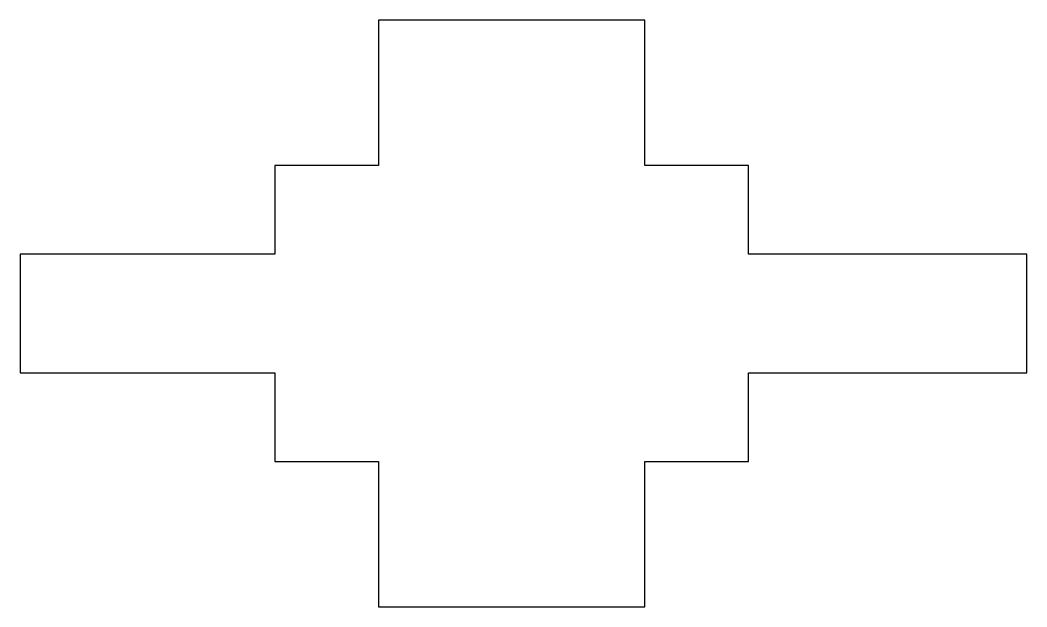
# Model space of a CAD drawing. Header units: millimetres. Extents: x -166 to 174, y -99 to 99.
import ezdxf

# ---------------------------------------------------------------- set-up
doc = ezdxf.new("R2010")
doc.units = ezdxf.units.MM

msp = doc.modelspace()

# ---------------------------------------------------------------- linework, layer by layer
msp.add_lwpolyline([(-80, -50), (-45, -50), (-45, -99), (45, -99), (45, -50), (80, -50), (80, -20), (173.97, -20), (173.97, 20), (80, 20), (80, 50), (45, 50), (45, 99), (-45, 99), (-45, 50), (-80, 50), (-80, 20), (-166.03, 20), (-166.03, -20), (-80, -20)], close=True)

doc.saveas('drawing.dxf')
